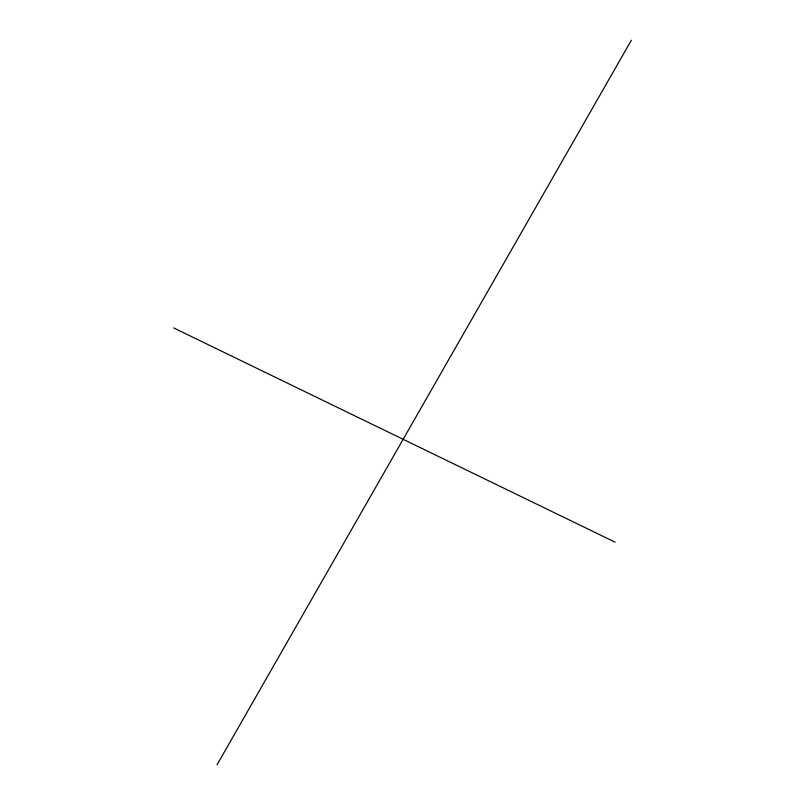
<?xml version="1.0" encoding="UTF-8"?>
<svg xmlns="http://www.w3.org/2000/svg" width="805" height="805" viewBox="0 0 805 805"><rect width="100%" height="100%" fill="white"/><g stroke="black" fill="none" stroke-linecap="round" stroke-linejoin="round"><path stroke-width="1.21" d="M217.058 764.75L631.341 40.25M173.659 327.917L615.111 542.188"/></g></svg>
